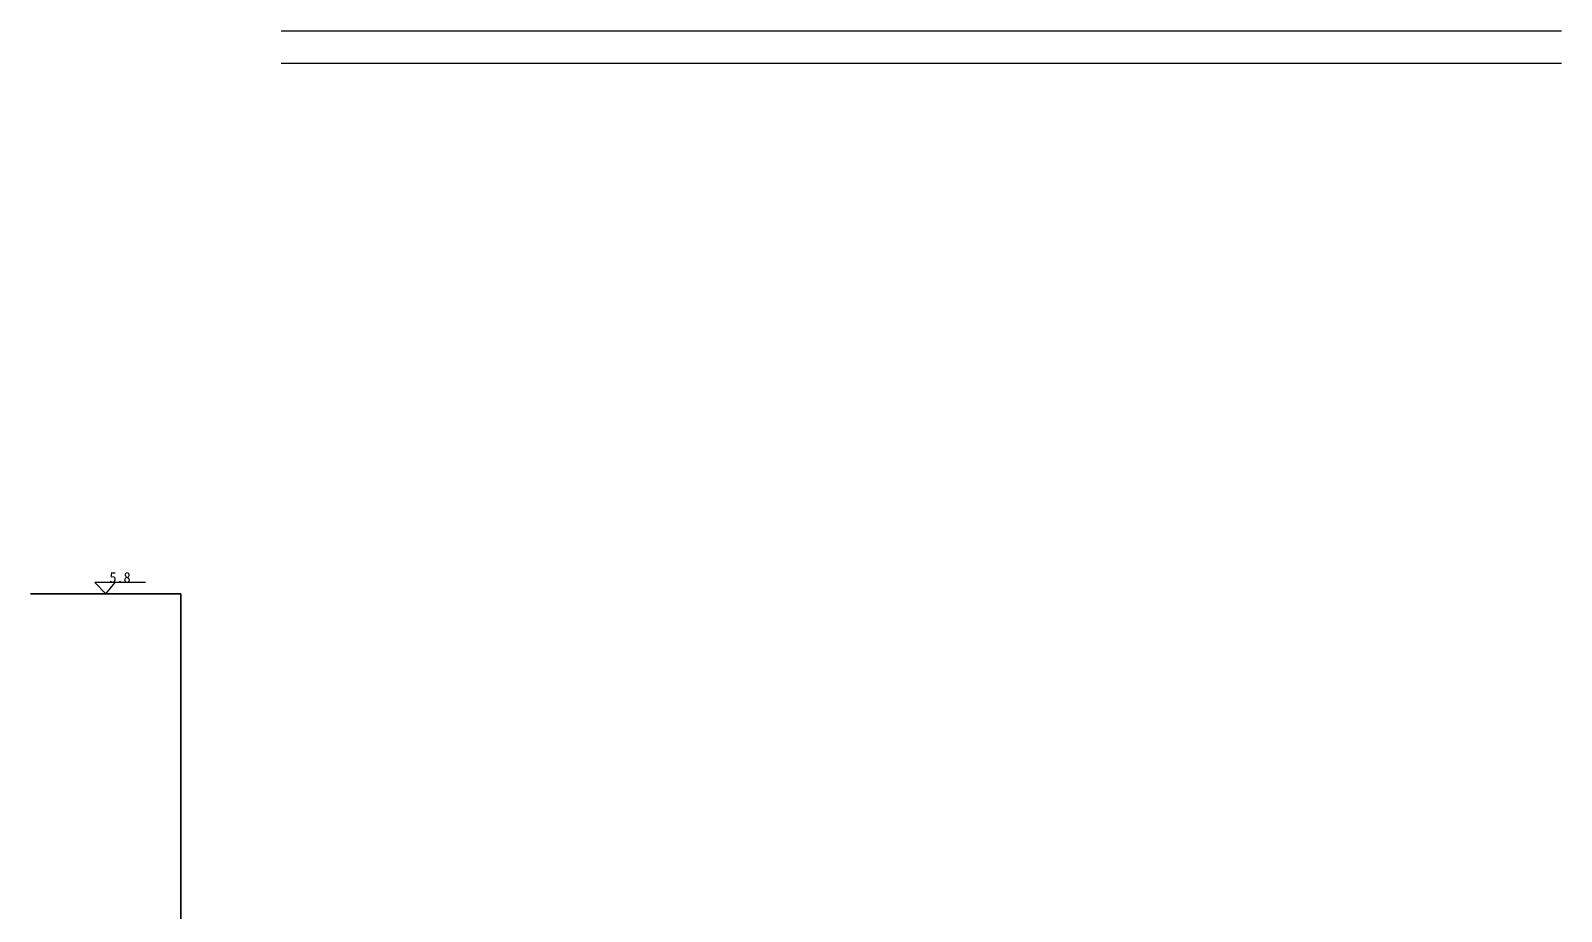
# Model space of a CAD drawing. Header units: inches. Extents: x -343134 to -190334, y -250018 to -182064.
# Drawn here: x -260583 to -242922, y -228192 to -218035 of the extents above; entities that cross this region are included whole.
import ezdxf

# ---------------------------------------------------------------- set-up
doc = ezdxf.new("R2010")
doc.units = ezdxf.units.IN
doc.header["$MEASUREMENT"] = 0

msp = doc.modelspace()

# ---------------------------------------------------------------- linework, layer by layer
at = {"ltscale": 5}
for p, q in [((-257693, -218035), (-242922, -218035)), ((-257693, -218408), (-242922, -218408)), ((-259259, -224401), (-259843, -224401)), ((-259843, -224401), (-259716, -224531)), ((-259716, -224531), (-259609, -224401))]:
    msp.add_line(p, q, dxfattribs=at)
at = {"color": 3, "lineweight": 35, "ltscale": 5}
for p, q in [((-260583, -224531), (-258849, -224531)), ((-258849, -224531), (-258849, -231072))]:
    msp.add_line(p, q, dxfattribs=at)

# ---------------------------------------------------------------- texts
at = {"ltscale": 5, "insert": (-259674, -224280), "char_height": 120, "width": 6167.28, "attachment_point": 1}
msp.add_mtext('5.8', dxfattribs=at)

doc.saveas('drawing.dxf')
